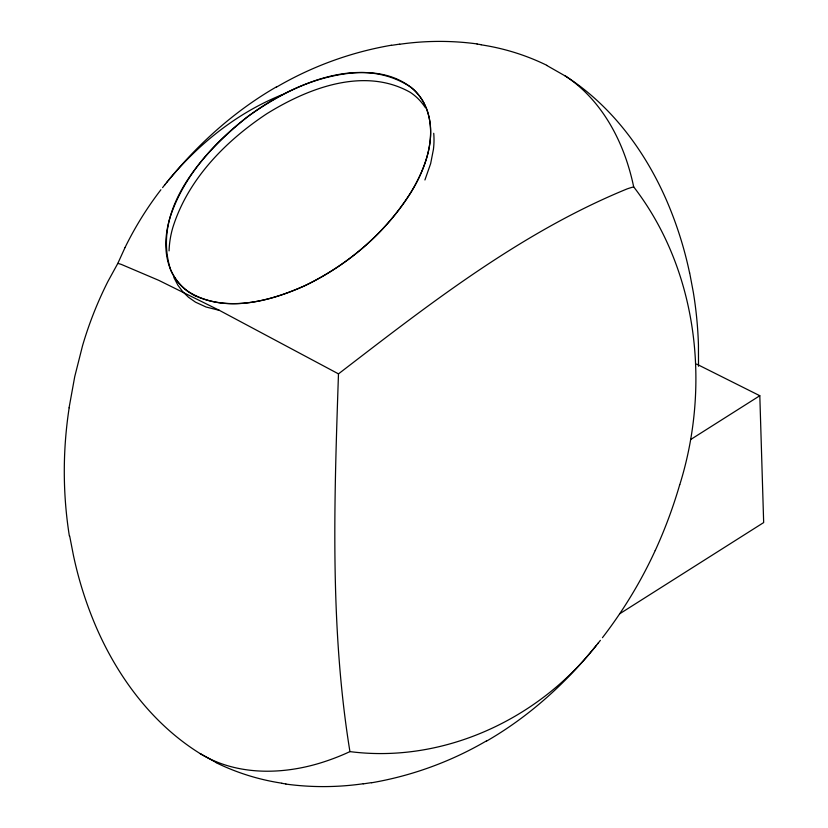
<?xml version="1.0" encoding="UTF-8"?>
<svg xmlns="http://www.w3.org/2000/svg" width="828" height="828" viewBox="0 0 828 828"><rect width="100%" height="100%" fill="white"/><g stroke="black" fill="none" stroke-linecap="round" stroke-linejoin="round"><path stroke-width="1.24" d="M698.511 366.245L698.439 344.872A422.746 408.711 -28.1 0 0 693.284 292.087L689.662 272.816M679.767 484.711C710.755 385.527 697.973 270.332 633.679 186.859L630.046 187.935A141.195 136.517 -28.1 0 0 627.127 188.898C520.76 232.43 428.935 304.362 338.476 373.873C334.243 499.667 329.658 626.91 349.933 751.607C441.386 763.416 534.919 721.002 592.444 650.125M69.076 407.8L74.737 376.626L82.521 345.804A381.853 369.184 -28.1 0 1 107.888 281.52L117.814 263.407L125.038 247.551M424.919 179.976L430.653 163.602L433.437 149.319A80.626 77.946 -28.1 0 0 433.727 133.287M655.207 550.558C641.007 581.484 623.194 610.733 602.453 637.695M162.578 187.635L165.145 184.375M597.816 643.625L600.383 640.365M164.513 185.182L167.753 181.135M598.447 642.818L592.558 650.073M166.48 182.729L170.392 177.927M596.481 645.271C565.824 683.235 529.009 716.624 486.647 741.06M168.477 180.297C198.699 143.327 234.873 110.848 276.314 86.94M170.506 177.875C200.655 142.126 238.495 112.235 282.089 94.744M690.604 439.575L759.814 395.722L763.664 522.571L619.675 613.796M304.59 285.795C348.039 264.991 386.272 232.254 411.671 191.154C427.465 164.969 438.85 130.265 423.087 101.471A54.327 52.526 -28.1 0 0 413.721 89.662C387.752 66.913 349.789 70.442 318.925 79.623C292.719 87.623 268.344 101.006 246.568 117.524C203.139 152.652 151.638 208.366 170.382 269.1M305.791 285.236C348.133 264.66 385.393 232.761 410.626 192.883C425.385 168.757 436.491 138.669 427.227 110.538M305.397 285.422C269.421 301.713 222.815 314.247 187.149 290.783A54.255 52.454 -28.1 0 1 177.316 281.096C162.961 262.435 163.623 236.715 170.754 215.29C184.727 174.78 214.804 141.805 248.369 116.168C292.833 84.321 359.745 53.251 410.998 87.282A54.658 52.847 -28.1 0 1 424.164 103.417M349.933 751.607L346.239 753.304A222.277 214.907 -28.1 0 1 324.234 761.75C284.304 774.884 237.626 776.178 200.645 753.904M303.39 286.353L304.197 285.981M302.986 286.54C269.949 301.123 230.008 311.4 195.47 295.906M391.478 45.364L399.717 44.122M371.482 782.636L363.244 783.878M477.073 44.06L481.109 44.671M285.888 783.94L281.851 783.329M338.476 373.873L219.42 310.376L206.058 307.012L195.449 302.127L188.432 297.2L182.564 291.466L177.958 285.287L173.901 277.566M117.814 263.407L118.549 263.583A52.06 50.332 -28.1 0 1 121.343 264.422L158.759 280.34L219.42 310.376M696.617 364.082L759.814 395.722M546.687 65.402L566.166 76.518M216.274 762.598L200.097 753.563M200.573 753.863C152.725 724.303 117.783 677.314 95.779 626.154A406.144 392.669 -28.1 0 1 73.392 555.164L69.655 535.923M564.893 75.71C611.478 105.373 645.55 151.576 667.182 201.846A406.144 392.669 -28.1 0 1 689.569 272.836M566.362 76.673C595.58 96.214 615.328 127.346 626.454 160.228A244.84 236.715 -28.1 0 1 632.82 182.884L633.679 186.859M424.153 103.417L426.958 109.648M195.418 296A55.931 54.079 -28.1 0 1 170.485 269.555M425.157 107.371A55.134 53.302 -28.1 0 0 410.377 92.415C364.299 66.333 308.026 88.13 266.688 113.819C225.247 141.298 187.625 179.614 172.669 228.062A97.073 93.854 -28.1 0 0 169.057 250.874M69.355 535.975A435.01 420.583 -28.1 0 1 69.169 407.811M679.716 484.701A486.026 469.9 -28.1 0 1 655.227 550.568M486.522 740.853A332.628 321.595 -28.1 0 1 371.503 782.781M363.223 783.743A276.697 267.516 -28.1 0 1 285.867 784.075M281.872 783.195A230.94 223.27 -28.1 0 1 216.201 762.723M125.028 247.541A336.375 325.207 -28.1 0 1 160.901 189.757M276.438 87.147A332.628 321.595 -28.1 0 1 391.458 45.219M399.738 44.257A276.697 267.516 -28.1 0 1 477.094 43.925M481.089 44.805A230.94 223.27 -28.1 0 1 546.759 65.277"/></g></svg>
